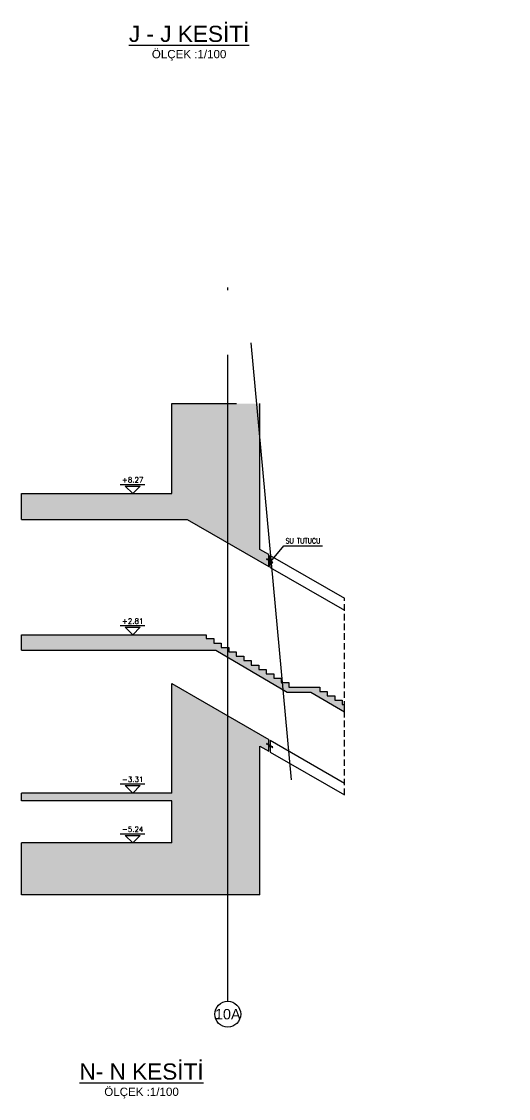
# Model space of a CAD drawing. Header units: millimetres. Extents: x 400392 to 401381, y 4543975 to 4544147.
# Drawn here: x 401311.18 to 401330.01, y 4543974.61 to 4544016.25 of the extents above; entities that cross this region are included whole.
import ezdxf
from ezdxf.enums import TextEntityAlignment as Align

# ---------------------------------------------------------------- set-up
doc = ezdxf.new("R2010")
doc.units = ezdxf.units.MM
for name, pattern in [('AKS', [3, 2.5, -0.25, 0, -0.25]), ('CIZGI', [0.4, 0.25, -0.15]), ('CONTINU', [0]), ('HIDDEN', [0.375, 0.25, -0.125]), ('UUC-ST-KAL-I05-101-U-000$0$ACAD_ISO05W100', [33, 24, -3, 0, -3, 0, -3])]:
    doc.linetypes.add(name, pattern=pattern)
for name, color, linetype in [('aks prota', 2, 'AKS'), ('caks prota', 4, 'Continuous'), ('kesik prota', 2, 'CIZGI'), ('kesit prota', 1, 'Continuous'), ('kesit tarama prota', 252, 'Continuous'), ('kolon tarama prota', 252, 'Continuous'), ('kot prota', 4, 'Continuous'), ('not yazısı prota', 6, 'Continuous'), ('not çizgisi prota', 4, 'Continuous'), ('PRT-CST-rc_level', 6, 'Continuous'), ('PRT-CST-rc_levermark', 4, 'Continuous'), ('st_s_ölçü', 4, 'Continuous'), ('t35 prota', 3, 'Continuous'), ('taks prota', 7, 'Continuous'), ('tplan prota', 7, 'Continuous'), ('UUC-ST-KAL-I05-101-U-000$0$st_s_su tutucu', 2, 'Continuous')]:
    doc.layers.add(name, color=color, linetype=linetype)
doc.styles.add('Arial', font='Arial.ttf')
doc.styles.add('OLCU', font='romanstw.shx')
doc.styles.add('TAKS', font='Arial Unicode.ttf')
doc.styles.add('TSIMPLEX', font='romanstw.shx')
doc.dimstyles.new('1-50', dxfattribs={"dimtxt": 10, "dimasz": 4, "dimexe": 4, "dimexo": 8, "dimgap": 4, "dimtad": 1, "dimdec": 1, "dimrnd": 0.05, "dimzin": 9, "dimdsep": 46, "dimtxsty": 'OLCU', "dimblk1": 'OBLIQUE', "dimblk2": 'OBLIQUE', "dimsah": 1, "dimcen": 2, "dimdle": 4, "dimclrd": 4, "dimclre": 4, "dimclrt": 3, "dimadec": 1, "dimazin": 0, "dimtfac": 1, "dimtdec": 1, "dimtix": 1, "dimtmove": 2, "dimatfit": 3, "dimldrblk": 'OBLIQUE', "dimfxl": 1, "dimtvp": 1, "dimtolj": 1, "dimtzin": 1, "dimarcsym": 0})

# ---------------------------------------------------------------- blocks, each defined once
blk = doc.blocks.new('KOTK5')
at = {"layer": 'PRT-CST-rc_levermark'}
blk.add_line((216.6666666667443, 160), (-213.3333333332557, 160), dxfattribs=at)
blk.add_lwpolyline([(130, 130), (-130, 130), (0, 0)], close=True, dxfattribs=at)
at = {"layer": 'PRT-CST-rc_level', "style": 'OLCU'}
blk.add_attdef('000.00', text='', height=90, dxfattribs=at).set_placement((0, 193.1381784435362), align=Align.CENTER)
blk = doc.blocks.new('_Oblique')
at = {"layer": 'st_s_ölçü', "lineweight": -2}
blk.add_line((-0.5, -0.5), (0.5, 0.5), dxfattribs=at)

msp = doc.modelspace()

# ---------------------------------------------------------------- hatches: boundary and pattern name
at = {"layer": 'kesit tarama prota'}
h = msp.add_hatch(color=256, dxfattribs=at)
h.dxf.hatch_style = 1
h.paths.add_polyline_path([(401316.9948597462, 4543998.002800105), (401311.1830718198, 4543998.002800105), (401311.1830718198, 4543997.002800105), (401317.5848981573, 4543997.002800105), (401320.7438730816, 4543995.178965082), (401320.7438730816, 4543995.640845298), (401320.3974629201, 4543995.840845298), (401320.3974629201, 4544001.481209176), (401316.9948597462, 4544001.481209176)])
h = msp.add_hatch(color=256, dxfattribs=at)
h.dxf.hatch_style = 1
h.paths.add_polyline_path([(401316.9948597462, 4543991.942800106), (401318.6935121805, 4543991.942800106), (401321.4570415923, 4543990.322800105), (401322.3670415923, 4543990.322800105), (401323.6669041193, 4543989.560811727), (401323.6669041193, 4543989.842800105), (401323.5813412703, 4543989.842800105), (401323.5813412703, 4543990.012800105), (401323.2913412703, 4543990.012800105), (401323.2913412703, 4543990.182800105), (401323.0013412703, 4543990.182800105), (401323.0013412703, 4543990.352800105), (401322.7113412703, 4543990.352800105), (401322.7113412703, 4543990.522800106), (401321.5113412703, 4543990.522800106), (401321.5113412703, 4543990.692800106), (401321.2213412703, 4543990.692800106), (401321.2213412703, 4543990.862800105), (401320.9313412703, 4543990.862800105), (401320.9313412703, 4543991.032800105), (401320.6413412703, 4543991.032800105), (401320.6413412703, 4543991.202800105), (401320.3513412703, 4543991.202800105), (401320.3513412703, 4543991.372800105), (401320.0613412703, 4543991.372800105), (401320.0613412703, 4543991.542800105), (401319.7713412703, 4543991.542800105), (401319.7713412703, 4543991.712800105), (401319.4813412703, 4543991.712800105), (401319.4813412703, 4543991.882800105), (401319.1913412703, 4543991.882800105), (401319.1913412703, 4543992.052800105), (401318.9013412703, 4543992.052800105), (401318.9013412703, 4543992.222800105), (401318.6113412703, 4543992.222800105), (401318.6113412703, 4543992.392800105), (401318.3213412703, 4543992.392800105), (401318.3213412703, 4543992.542800105), (401311.1830718198, 4543992.542800105), (401311.1830718198, 4543991.942800106)])
h = msp.add_hatch(color=256, dxfattribs=at)
h.dxf.hatch_style = 1
h.paths.add_polyline_path([(401320.3974629201, 4543988.237464278), (401320.7438722018, 4543988.037462754), (401320.7438722018, 4543988.499344142), (401316.9948597462, 4543990.663859484), (401316.9948597462, 4543986.422800105), (401311.1830718198, 4543986.422800105), (401311.1830718198, 4543986.122800105), (401316.9948597462, 4543986.122800105), (401316.9948597462, 4543984.492800105), (401311.1830718198, 4543984.492800105), (401311.1830718198, 4543982.492800105), (401320.3974629201, 4543982.492800105)])

# ---------------------------------------------------------------- linework, layer by layer
at = {"layer": 'aks prota', "ltscale": 10}
msp.add_line((401319.1552452245, 4543978.372760965), (401319.1552452246, 4544007.08626601), dxfattribs=at)
at = {"layer": 'caks prota', "ltscale": 0.05}
msp.add_circle((401319.1552452245, 4543977.872760965), 0.5, dxfattribs=at)
at = {"layer": 'kesik prota', "ltscale": 10}
for p, q in [((401311.1830718198, 4543997.002800105), (401311.1830718198, 4543998.002800105)), ((401311.1830718198, 4543991.942800106), (401311.1830718198, 4543992.542800105))]:
    msp.add_line(p, q, dxfattribs=at)
for points in [[(401316.9948597462, 4544001.481209176), (401320.3974629201, 4544001.481209176)], [(401311.1830718198, 4543986.122800105), (401311.1830718198, 4543986.422800105)], [(401311.1830718198, 4543982.492800105), (401311.1830718198, 4543984.492800105)]]:
    msp.add_lwpolyline(points, dxfattribs=at)
at = {"layer": 'kesit prota', "color": 1}
for p, q in [((401320.3974629201, 4543995.840845298), (401320.3974629201, 4544001.481209176)), ((401316.9948597462, 4543986.422800105), (401316.9948597462, 4543990.663859484)), ((401316.9948597462, 4543984.492800105), (401316.9948597462, 4543986.122800105))]:
    msp.add_line(p, q, dxfattribs=at)
for points in [[(401311.1830718198, 4543998.002800105), (401316.9948597462, 4543998.002800105), (401316.9948597462, 4544001.481209176)], [(401311.1830718198, 4543997.002800105), (401317.5848981573, 4543997.002800105), (401320.7438730816, 4543995.178965082), (401320.7438730816, 4543995.640845298), (401320.3974629201, 4543995.840845298)], [(401311.1830718198, 4543992.542800105), (401318.3213412703, 4543992.542800105), (401318.3213412703, 4543992.392800105), (401318.6113412703, 4543992.392800105), (401318.6113412703, 4543992.222800105), (401318.9013412703, 4543992.222800105), (401318.9013412703, 4543992.052800105), (401319.1913412703, 4543992.052800105), (401319.1913412703, 4543991.882800105), (401319.4813412703, 4543991.882800105), (401319.4813412703, 4543991.712800105), (401319.7713412703, 4543991.712800105), (401319.7713412703, 4543991.542800105), (401320.0613412703, 4543991.542800105), (401320.0613412703, 4543991.372800105), (401320.3513412703, 4543991.372800105), (401320.3513412703, 4543991.202800105), (401320.6413412703, 4543991.202800105), (401320.6413412703, 4543991.032800105), (401320.9313412703, 4543991.032800105), (401320.9313412703, 4543990.862800105), (401321.2213412703, 4543990.862800105), (401321.2213412703, 4543990.692800106), (401321.5113412703, 4543990.692800106), (401321.5113412703, 4543990.522800106), (401322.7113412703, 4543990.522800106), (401322.7113412703, 4543990.352800105), (401323.0013412703, 4543990.352800105), (401323.0013412703, 4543990.182800105), (401323.2913412703, 4543990.182800105), (401323.2913412703, 4543990.012800105), (401323.5813412703, 4543990.012800105), (401323.5813412703, 4543989.842800105), (401323.6669041193, 4543989.842800105)], [(401311.1824075677, 4543991.942800106), (401318.6935121805, 4543991.942800106)], [(401318.6935121805, 4543991.942800106), (401321.4570415923, 4543990.322800105), (401322.3670415923, 4543990.322800105), (401323.6669041193, 4543989.560811727)], [(401316.9948597462, 4543990.663859484), (401320.7438722018, 4543988.499344142)], [(401320.3974629201, 4543982.492800105), (401320.3974629201, 4543988.237464278), (401320.7438722018, 4543988.037462754), (401320.7438722018, 4543988.499344142)], [(401316.9948597462, 4543986.422800105), (401311.1830718198, 4543986.422800105)], [(401316.9948597462, 4543986.122800105), (401311.1830718198, 4543986.122800105)], [(401316.9948597462, 4543984.492800105), (401311.1830718198, 4543984.492800105)], [(401320.3974629201, 4543982.492800105), (401311.1830718198, 4543982.492800105)]]:
    msp.add_lwpolyline(points, dxfattribs=at)
at = {"layer": 'kesit prota'}
msp.add_lwpolyline([(401323.6669041193, 4543989.560811727), (401323.6669041193, 4543989.842800105)], dxfattribs=at)
at = {"layer": 'kolon tarama prota'}
for p, q in [((401320.7938722018, 4543995.150095752), (401320.7938722018, 4543995.611978292)), ((401320.7938722018, 4543988.470477065), (401320.7938722018, 4543988.008594947))]:
    msp.add_line(p, q, dxfattribs=at)
for points in [[(401320.7938722018, 4543995.611978292), (401323.6669041193, 4543993.953232541)], [(401320.7938722018, 4543995.150095752), (401323.6669041193, 4543993.491333148)], [(401320.7938722018, 4543988.470477065), (401323.6669041193, 4543986.811714461)], [(401320.7938722018, 4543988.008594947), (401323.6669041193, 4543986.349832344)]]:
    msp.add_lwpolyline(points, dxfattribs=at)
at = {"layer": 'kolon tarama prota', "linetype": 'HIDDEN'}
msp.add_lwpolyline([(401323.6669041193, 4543986.349832344), (401323.6669041193, 4543993.953232541)], dxfattribs=at)
at = {"layer": 'UUC-ST-KAL-I05-101-U-000$0$st_s_su tutucu', "linetype": 'UUC-ST-KAL-I05-101-U-000$0$ACAD_ISO05W100', "ltscale": 0.05}
for points in [[(401320.7818884352, 4543995.37825695, -0.5773502691895264), (401320.7792884284, 4543995.37675585), (401320.7489677219, 4543995.394261699, -0.5773502691896774), (401320.7489677368, 4543995.397263922), (401320.7694774664, 4543995.409105097, 0.5773502691898074), (401320.7694774792, 4543995.412107317), (401320.7297826553, 4543995.435025372), (401320.7327085459, 4543995.440093108), (401320.7291419152, 4543995.442152323), (401320.7262160265, 4543995.437084586), (401320.6978877555, 4543995.453440091), (401320.7008136458, 4543995.458507827), (401320.6972470158, 4543995.460567044), (401320.694321127, 4543995.455499308), (401320.6764090502, 4543995.465840955), (401320.6754033725, 4543995.481432736), (401320.6709000524, 4543995.484032756), (401320.6552999315, 4543995.457012833), (401320.6598032515, 4543995.454412812), (401320.673809031, 4543995.461337635), (401320.6917211058, 4543995.450995987), (401320.688795216, 4543995.44592825), (401320.6923618462, 4543995.443869034), (401320.6952877356, 4543995.448936771), (401320.7236160063, 4543995.432581267), (401320.7206901169, 4543995.42751353), (401320.7242567466, 4543995.425454314), (401320.727182636, 4543995.430522051), (401320.7599441443, 4543995.41160699, -0.5773502691899163), (401320.759944131, 4543995.408604769), (401320.740301069, 4543995.397263959, 0.5773502691894145), (401320.7403010559, 4543995.394261739), (401320.7836217284, 4543995.369250278, 0.5773502691898413), (401320.7862217352, 4543995.370751377), (401320.7862218356, 4543995.393433171, -0.5773502691890604), (401320.788821843, 4543995.394934271), (401320.8215833512, 4543995.37601921), (401320.8186574622, 4543995.370951474), (401320.8222240923, 4543995.368892258), (401320.8251499813, 4543995.373959993), (401320.8534782526, 4543995.357604491), (401320.8505523629, 4543995.352536754), (401320.8541189919, 4543995.350477538), (401320.8570448812, 4543995.355545273), (401320.8749569567, 4543995.345203626), (401320.8759626343, 4543995.329611845), (401320.8804659549, 4543995.327011826), (401320.8960660752, 4543995.354031748), (401320.8915627551, 4543995.356631769), (401320.8775569769, 4543995.349706947), (401320.8596449005, 4543995.360048594), (401320.8625707912, 4543995.365116332), (401320.8590041612, 4543995.367175547), (401320.856078272, 4543995.362107811), (401320.827750001, 4543995.378463315), (401320.8306758901, 4543995.383531051), (401320.8271092602, 4543995.385590267), (401320.8241833711, 4543995.380522531), (401320.7844885478, 4543995.403440584, 0.5773502691892096), (401320.781888541, 4543995.401939484)], [(401320.7818875554, 4543988.236755794, -0.5773502691895264), (401320.7792875486, 4543988.235254696), (401320.7489668421, 4543988.252760543, -0.5773502691896774), (401320.748966857, 4543988.255762766), (401320.7694765865, 4543988.267603941, 0.5773502691898074), (401320.7694765993, 4543988.270606162), (401320.7297817754, 4543988.293524216), (401320.732707666, 4543988.298591953), (401320.7291410354, 4543988.300651168), (401320.7262151466, 4543988.295583432), (401320.6978868757, 4543988.311938935), (401320.700812766, 4543988.317006673), (401320.6972461359, 4543988.319065888), (401320.6943202471, 4543988.313998153), (401320.6764081704, 4543988.3243398), (401320.6754024926, 4543988.33993158), (401320.6708991725, 4543988.342531601), (401320.6552990517, 4543988.315511677), (401320.6598023716, 4543988.312911657), (401320.6738081512, 4543988.31983648), (401320.691720226, 4543988.309494832), (401320.6887943361, 4543988.304427094), (401320.6923609663, 4543988.302367879), (401320.6952868557, 4543988.307435616), (401320.7236151265, 4543988.291080112), (401320.720689237, 4543988.286012374), (401320.7242558667, 4543988.283953158), (401320.7271817562, 4543988.289020895), (401320.7599432645, 4543988.270105835, -0.5773502691899163), (401320.7599432511, 4543988.267103613), (401320.7403001891, 4543988.255762804, 0.5773502691894145), (401320.740300176, 4543988.252760584), (401320.7836208486, 4543988.227749122, 0.5773502691898413), (401320.7862208554, 4543988.229250222), (401320.7862209557, 4543988.251932016, -0.5773502691890604), (401320.7888209631, 4543988.253433116), (401320.8215824714, 4543988.234518054), (401320.8186565824, 4543988.229450318), (401320.8222232125, 4543988.227391102), (401320.8251491014, 4543988.232458838), (401320.8534773727, 4543988.216103336), (401320.850551483, 4543988.211035598), (401320.854118112, 4543988.208976382), (401320.8570440013, 4543988.214044117), (401320.8749560768, 4543988.203702471), (401320.8759617544, 4543988.188110691), (401320.8804650751, 4543988.18551067), (401320.8960651953, 4543988.212530592), (401320.8915618752, 4543988.215130613), (401320.8775560971, 4543988.208205791), (401320.8596440207, 4543988.218547438), (401320.8625699113, 4543988.223615176), (401320.8590032813, 4543988.225674392), (401320.8560773921, 4543988.220606656), (401320.8277491211, 4543988.236962159), (401320.8306750102, 4543988.242029896), (401320.8271083803, 4543988.244089112), (401320.8241824912, 4543988.239021375), (401320.7844876679, 4543988.261939429, 0.5773502691892096), (401320.7818876611, 4543988.26043833)]]:
    msp.add_lwpolyline(points, format="xyb", close=True, dxfattribs=at)

# ---------------------------------------------------------------- block references
at = {"layer": 'kot prota', "linetype": 'CONTINU', "ltscale": 0.1}
ref = msp.add_blockref('KOTK5', (401315.4808355324, 4543998.002800105), dxfattribs=dict(at, xscale=-0.002222222222222222, yscale=0.002222222222222222, zscale=0.002222222222222222, rotation=359.9999999999996))
ref.add_attrib('000.00', '+8.27', dxfattribs={"layer": 'PRT-CST-rc_level', "height": 0.1999999999999999, "style": 'OLCU'}).set_placement((401315.4808355324, 4543998.431996057), align=Align.CENTER)
ref = msp.add_blockref('KOTK5', (401315.4808355324, 4543992.542800105), dxfattribs=dict(at, xscale=-0.002222222222222222, yscale=0.002222222222222222, zscale=0.002222222222222222, rotation=359.9999999999996))
ref.add_attrib('000.00', '+2.81', dxfattribs={"layer": 'PRT-CST-rc_level', "height": 0.1999999999999999, "style": 'OLCU'}).set_placement((401315.4808355324, 4543992.971996057), align=Align.CENTER)
ref = msp.add_blockref('KOTK5', (401315.4808355324, 4543986.422800105), dxfattribs=dict(at, xscale=-0.002222222222222222, yscale=0.002222222222222222, zscale=0.002222222222222222, rotation=359.9999999999996))
ref.add_attrib('000.00', '-3.31', dxfattribs={"layer": 'PRT-CST-rc_level', "height": 0.1999999999999999, "style": 'OLCU'}).set_placement((401315.4808355324, 4543986.851996058), align=Align.CENTER)
ref = msp.add_blockref('KOTK5', (401315.4808355324, 4543984.492800105), dxfattribs=dict(at, xscale=-0.002222222222222222, yscale=0.002222222222222222, zscale=0.002222222222222222, rotation=359.9999999999996))
ref.add_attrib('000.00', '-5.24', dxfattribs={"layer": 'PRT-CST-rc_level', "height": 0.1999999999999999, "style": 'OLCU'}).set_placement((401315.4808355324, 4543984.921996057), align=Align.CENTER)

# ---------------------------------------------------------------- texts
at = {"layer": 'not yazısı prota', "ltscale": 0.05, "style": 'TSIMPLEX', "width": 0.8}
msp.add_text('SU TUTUCU', height=0.2, rotation=359.9999988744195, dxfattribs=at).set_placement((401321.3901016861, 4543996.0725519))
at = {"layer": 't35 prota', "style": 'Arial'}
for p in [(401317.6611988286, 4544014.980466994), (401315.8224314029, 4543974.858278643)]:
    msp.add_text('ÖLÇEK :1/100', height=0.32, dxfattribs=at).set_placement(p, align=Align.MIDDLE)
at = {"layer": 'taks prota', "style": 'TAKS'}
msp.add_text('10A', height=0.4, rotation=359.5051674871739, dxfattribs=at).set_placement((401319.1552452245, 4543977.872760965), align=Align.MIDDLE_CENTER)
at = {"layer": 'tplan prota', "style": 'Arial'}
for s, p in [('%%UJ - J KESİTİ', (401317.6611988286, 4544015.855466994)), ('%%UN- N KESİTİ', (401315.8224314029, 4543975.733278643))]:
    msp.add_text(s, height=0.625, dxfattribs=at).set_placement(p, align=Align.MIDDLE)

# ---------------------------------------------------------------- leaders
at = {"layer": 'not çizgisi prota'}
msp.add_leader([(401320.8247424355, 4543995.380176621), (401321.3290161877, 4543995.987440926), (401322.8140926792, 4543995.987681888)], dimstyle='1-50', override={"dimasz": 12, "dimgap": 4, "dimtad": 0}, dxfattribs=at)

doc.saveas('drawing.dxf')
